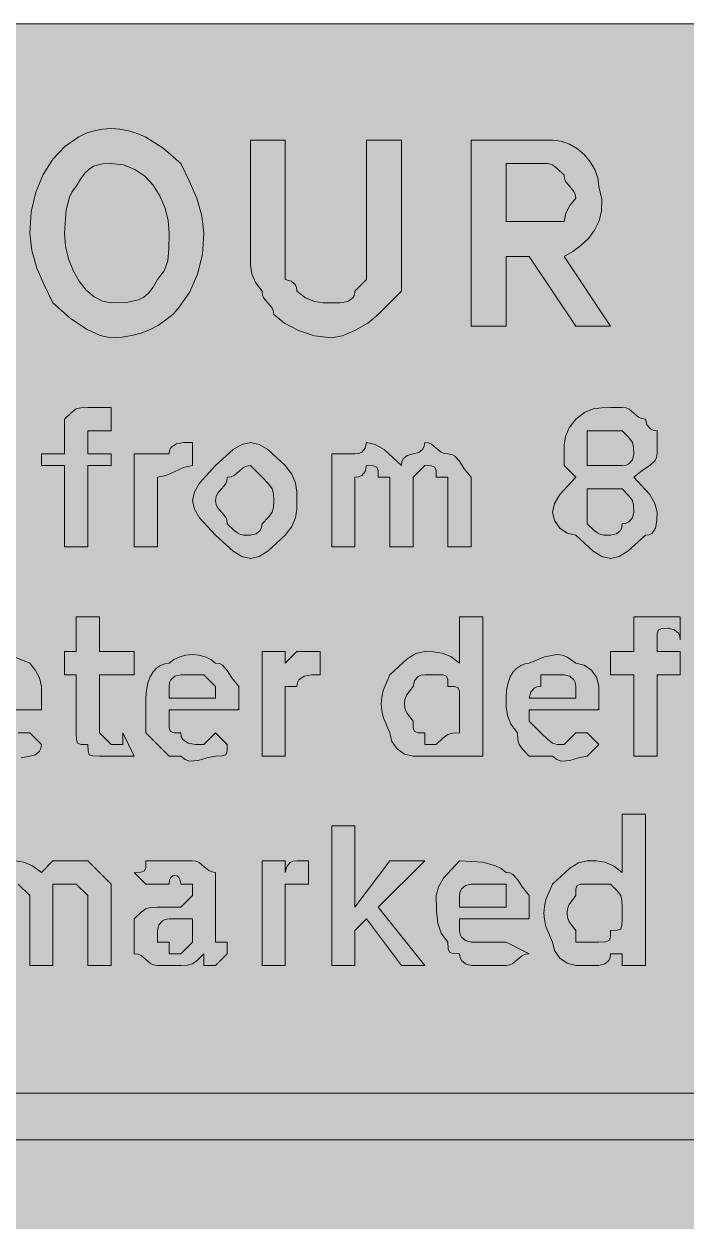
# Model space of a CAD drawing. Header units: metres. Extents: x 10 to 558, y 12 to 259.
# Drawn here: x 215.6 to 284, y 135.6 to 259.2 of the extents above; entities that cross this region are included whole.
import ezdxf

# ---------------------------------------------------------------- set-up
doc = ezdxf.new("R2010")
doc.units = ezdxf.units.M
for name, color, linetype, true_color in [('FILL_BLUE_0000FF', 7, 'Continuous', 0x0000ff), ('FILL_WHITE_FFFFFF', 7, 'Continuous', 0xffffff), ('STROKE_WHITE_FFFFFF', 7, 'Continuous', 0xffffff)]:
    doc.layers.add(name, color=color, linetype=linetype, true_color=true_color)

msp = doc.modelspace()

# ---------------------------------------------------------------- hatches: boundary and pattern name
at = {"layer": 'FILL_BLUE_0000FF', "true_color": 0x0000ff}
h = msp.add_hatch(color=7, dxfattribs=at)
h.dxf.hatch_style = 1
h.paths.add_polyline_path([(552.54, 259.18), (553.8, 259.05), (554.83, 258.69), (555.75, 258), (557.14, 256.39), (557.56, 255.68), (557.85, 255), (558.11, 253.61), (558.15, 252), (558.15, 19.2), (558.15, 15.6), (557.75, 15.55), (557.44, 15.39), (556.95, 14.85), (556.46, 14.08), (555.75, 13.2), (554.83, 12.51), (553.8, 12.15), (552.54, 12.02), (550.95, 12), (16.95, 12), (13.35, 12), (12.6, 12.6), (11.83, 13.01), (10.95, 13.2), (10.26, 14.81), (9.9, 16.2), (9.77, 17.59), (9.75, 19.2), (9.75, 252), (9.75, 255.6), (10.35, 256.35), (10.76, 257.12), (10.95, 258), (11.83, 258.19), (12.6, 258.6), (13.35, 259.2), (16.95, 259.2), (550.95, 259.2), (552.54, 259.18)])
at = {"layer": 'FILL_WHITE_FFFFFF', "true_color": 0xffffff}
h = msp.add_hatch(color=7, dxfattribs=at)
h.dxf.hatch_style = 1
h.paths.add_polyline_path([(226.35, 248.17), (227.25, 247.89), (228.15, 247.5), (229.95, 246.37), (231.75, 244.8), (232.63, 243), (233.4, 241.2), (233.94, 239.4), (234.15, 237.6), (233.98, 235.41), (233.49, 233.38), (232.69, 231.55), (231.6, 229.95), (230.95, 229.25), (230.22, 228.64), (229.44, 228.1), (228.58, 227.64), (227.66, 227.28), (226.69, 227.02), (225.65, 226.86), (224.55, 226.8), (223.44, 227.02), (222, 227.7), (220.33, 228.82), (218.55, 230.4), (217.67, 232.2), (216.9, 234), (216.36, 235.8), (216.15, 237.6), (216.31, 239.79), (216.79, 241.82), (217.54, 243.65), (218.55, 245.25), (219.78, 246.56), (221.21, 247.56), (221.99, 247.92), (222.81, 248.18), (223.66, 248.34), (224.55, 248.4), (225.45, 248.34), (226.35, 248.17)])
h.paths.add_polyline_path([(222.75, 244.5), (222.3, 244.21), (221.85, 243.79), (221.4, 243.19), (220.95, 242.4), (220.55, 241.9), (220.26, 241.31), (219.9, 240), (219.75, 237.6), (219.86, 236.26), (220.16, 234.96), (220.64, 233.74), (221.25, 232.65), (221.98, 231.73), (222.79, 231.02), (223.65, 230.56), (224.55, 230.4), (226.14, 230.44), (227.4, 230.7), (227.94, 230.99), (228.43, 231.41), (228.9, 232.01), (229.35, 232.8), (230.04, 233.72), (230.4, 234.75), (230.53, 236.01), (230.55, 237.6), (230.44, 238.94), (230.12, 240.24), (229.6, 241.46), (228.9, 242.55), (228.03, 243.47), (227.01, 244.18), (225.84, 244.64), (224.55, 244.8), (223.65, 244.76), (222.75, 244.5)], flags=16)
h = msp.add_hatch(color=7, dxfattribs=at)
h.dxf.hatch_style = 1
h.paths.add_polyline_path([(242.55, 235.2), (242.55, 234), (242.55, 232.8), (243.15, 232.65), (243.56, 232.29), (243.7, 232), (243.75, 231.6), (244.65, 230.91), (245.55, 230.55), (246.45, 230.42), (247.35, 230.4), (248.23, 230.42), (249, 230.55), (249.54, 230.91), (249.7, 231.2), (249.75, 231.6), (250.95, 232.8), (250.95, 234), (250.95, 235.2), (250.95, 247.2), (254.55, 247.2), (254.55, 235.2), (254.55, 231.6), (252.15, 229.2), (251.06, 228.32), (249.75, 227.55), (248.44, 227.01), (247.35, 226.8), (245.57, 227.01), (243.9, 227.55), (242.46, 228.32), (241.35, 229.2), (241.3, 229.6), (241.16, 229.91), (240.75, 230.4), (240.34, 230.89), (240.2, 231.2), (240.15, 231.6), (239.46, 232.5), (239.1, 233.4), (238.97, 234.3), (238.95, 235.2), (238.95, 247.2), (242.55, 247.2), (242.55, 235.2)])
h = msp.add_hatch(color=7, dxfattribs=at)
h.dxf.hatch_style = 1
h.paths.add_polyline_path([(270.15, 247.2), (271.05, 247.09), (271.91, 246.79), (272.72, 246.31), (273.45, 245.7), (274.06, 244.97), (274.54, 244.16), (274.84, 243.3), (274.95, 242.4), (275.24, 241.11), (275.23, 239.92), (274.97, 238.86), (274.5, 237.9), (273.86, 237.06), (273.09, 236.32), (272.24, 235.71), (271.35, 235.2), (276.15, 228), (272.55, 228), (267.75, 235.2), (265.35, 235.2), (265.35, 228), (261.75, 228), (261.75, 247.2), (270.15, 247.2)])
h.paths.add_polyline_path([(271.35, 238.8), (271.54, 239.68), (271.95, 240.45), (272.55, 241.2), (272.5, 241.6), (272.36, 241.91), (271.95, 242.4), (271.54, 242.89), (271.4, 243.2), (271.35, 243.6), (270.64, 244.29), (270.15, 244.65), (269.66, 244.78), (268.95, 244.8), (265.35, 244.8), (265.35, 238.8), (268.95, 238.8), (271.35, 238.8)], flags=16)
h = msp.add_hatch(color=7, dxfattribs=at)
h.dxf.hatch_style = 1
h.paths.add_polyline_path([(222.15, 205.2), (219.75, 205.2), (219.75, 213.6), (217.35, 213.6), (217.35, 214.8), (219.75, 214.8), (219.75, 217.2), (219.75, 218.4), (220.46, 219.09), (220.95, 219.45), (221.44, 219.58), (222.15, 219.6), (223.35, 219.6), (224.55, 219.6), (224.55, 217.2), (223.35, 217.2), (222.15, 217.2), (222.15, 216), (222.15, 214.8), (224.55, 214.8), (224.55, 213.6), (222.15, 213.6), (222.15, 205.2)])
h = msp.add_hatch(color=7, dxfattribs=at)
h.dxf.hatch_style = 1
h.paths.add_polyline_path([(280.95, 208.8), (280.93, 207.92), (280.8, 207.15), (280.44, 206.61), (280.15, 206.45), (279.75, 206.4), (277.95, 204.75), (277.05, 204.21), (276.15, 204), (275.25, 204.21), (274.35, 204.75), (272.55, 206.4), (271.67, 206.61), (270.9, 207.15), (270.36, 207.92), (270.15, 208.8), (270.36, 209.7), (270.9, 210.6), (272.55, 212.4), (271.35, 213.6), (271.35, 214.8), (271.37, 215.7), (271.5, 216.6), (271.86, 217.5), (272.55, 218.4), (273.45, 219.09), (274.35, 219.45), (275.25, 219.58), (276.15, 219.6), (277.35, 219.6), (277.75, 219.55), (278.06, 219.41), (278.55, 219), (279.04, 218.59), (279.35, 218.45), (279.75, 218.4), (279.9, 217.8), (280.26, 217.39), (280.55, 217.25), (280.95, 217.2), (280.95, 214.8), (280.9, 214.4), (280.74, 214.09), (280.2, 213.6), (279.43, 213.11), (278.55, 212.4), (280.2, 210.6), (280.74, 209.7), (280.95, 208.8)])
h.paths.add_polyline_path([(273.75, 207.6), (274.46, 206.91), (274.95, 206.55), (275.44, 206.42), (276.15, 206.4), (276.75, 206.55), (277.16, 206.91), (277.3, 207.2), (277.35, 207.6), (277.75, 207.65), (278.04, 207.79), (278.4, 208.2), (278.55, 208.8), (278.53, 209.51), (278.4, 210), (278.04, 210.49), (277.35, 211.2), (276.15, 211.2), (273.75, 211.2), (273.75, 208.8), (273.75, 207.6)], flags=16)
h.paths.add_polyline_path([(277.75, 213.65), (278.04, 213.79), (278.4, 214.2), (278.55, 214.8), (278.53, 215.51), (278.4, 216), (278.04, 216.49), (277.35, 217.2), (276.15, 217.2), (273.75, 217.2), (273.75, 214.8), (273.75, 213.6), (274.95, 213.6), (276.15, 213.6), (277.35, 213.6), (277.75, 213.65)], flags=16)
h = msp.add_hatch(color=7, dxfattribs=at)
h.dxf.hatch_style = 1
h.paths.add_polyline_path([(230.55, 214.8), (230.6, 215.2), (230.76, 215.49), (231.3, 215.85), (232.07, 215.98), (232.95, 216), (232.95, 213.6), (232.05, 213.41), (231.15, 213), (230.25, 212.59), (229.35, 212.4), (229.35, 211.2), (229.35, 205.2), (226.95, 205.2), (226.95, 214.8), (229.35, 214.8), (230.55, 214.8)])
h = msp.add_hatch(color=7, dxfattribs=at)
h.dxf.hatch_style = 1
h.paths.add_polyline_path([(233.7, 211.8), (235.35, 213.6), (237.15, 215.25), (238.05, 215.79), (238.95, 216), (239.85, 215.79), (240.75, 215.25), (242.55, 213.6), (243.24, 212.7), (243.6, 211.8), (243.73, 210.9), (243.75, 210), (243.73, 209.1), (243.6, 208.2), (243.24, 207.3), (242.55, 206.4), (240.75, 204.75), (239.85, 204.21), (238.95, 204), (238.05, 204.21), (237.15, 204.75), (235.35, 206.4), (233.7, 208.2), (233.16, 209.1), (232.95, 210), (233.16, 210.9), (233.7, 211.8)])
h.paths.add_polyline_path([(238.24, 213.41), (237.75, 213), (237.26, 212.59), (236.95, 212.45), (236.55, 212.4), (236.5, 212), (236.36, 211.69), (235.95, 211.2), (235.54, 210.71), (235.4, 210.4), (235.35, 210), (235.4, 209.6), (235.54, 209.29), (235.95, 208.8), (236.36, 208.31), (236.5, 208), (236.55, 207.6), (237.26, 206.91), (237.75, 206.55), (238.24, 206.42), (238.95, 206.4), (239.55, 206.55), (239.96, 206.91), (240.1, 207.2), (240.15, 207.6), (240.84, 208.31), (241.2, 208.8), (241.33, 209.29), (241.35, 210), (241.33, 210.71), (241.2, 211.2), (240.84, 211.69), (240.15, 212.4), (238.95, 213.6), (238.55, 213.55), (238.24, 213.41)], flags=16)
h = msp.add_hatch(color=7, dxfattribs=at)
h.dxf.hatch_style = 1
h.paths.add_polyline_path([(250.15, 214.85), (250.44, 214.99), (250.8, 215.4), (250.95, 216), (251.85, 215.79), (252.75, 215.25), (254.55, 213.6), (254.6, 214), (254.74, 214.29), (255.15, 214.65), (255.75, 214.8), (256.35, 214.95), (256.76, 215.31), (256.9, 215.6), (256.95, 216), (257.35, 215.95), (257.66, 215.81), (258.15, 215.4), (258.64, 214.99), (258.95, 214.85), (259.35, 214.8), (259.75, 214.75), (260.06, 214.59), (260.55, 214.05), (261.04, 213.28), (261.75, 212.4), (261.75, 205.2), (259.35, 205.2), (259.35, 211.2), (259.35, 212.4), (258.15, 212.4), (258.13, 213.09), (258, 213.45), (257.64, 213.58), (256.95, 213.6), (255.75, 212.4), (255.75, 211.2), (255.75, 205.2), (253.35, 205.2), (253.35, 211.2), (253.35, 212.4), (252.15, 212.4), (252.13, 213.09), (252, 213.45), (251.64, 213.58), (250.95, 213.6), (250.8, 213), (250.44, 212.59), (250.15, 212.45), (249.75, 212.4), (249.75, 211.2), (249.75, 205.2), (247.35, 205.2), (247.35, 214.8), (249.75, 214.8), (250.15, 214.85)])
h = msp.add_hatch(color=7, dxfattribs=at)
h.dxf.hatch_style = 1
h.paths.add_polyline_path([(224.55, 184.8), (225.75, 184.8), (225.75, 186), (226.95, 183.6), (223.35, 183.6), (222.66, 183.62), (222.3, 183.75), (222.17, 184.11), (222.15, 184.8), (221.46, 184.82), (221.1, 184.95), (220.97, 185.31), (220.95, 186), (220.95, 192), (219.75, 192), (219.75, 194.4), (220.95, 194.4), (220.95, 198), (223.35, 198), (223.35, 194.4), (226.95, 194.4), (226.95, 192), (223.35, 192), (223.35, 186), (224.55, 184.8)])
h = msp.add_hatch(color=7, dxfattribs=at)
h.dxf.hatch_style = 1
h.paths.add_polyline_path([(255.75, 183.6), (254.87, 183.81), (254.1, 184.35), (253.56, 185.12), (253.35, 186), (252.67, 187.61), (252.51, 188.32), (252.45, 189), (252.51, 189.68), (252.67, 190.39), (253.35, 192), (255.15, 193.65), (256.05, 194.19), (256.95, 194.4), (257.85, 194.38), (258.75, 194.25), (259.65, 193.89), (260.55, 193.2), (260.55, 198), (262.95, 198), (262.95, 183.6), (260.55, 183.6), (259.35, 183.6), (258.15, 183.6), (255.75, 183.6)])
h.paths.add_polyline_path([(259.35, 185.85), (259.84, 185.98), (260.55, 186), (260.55, 187.2), (260.55, 189.6), (260.53, 190.29), (260.4, 190.65), (260.04, 190.78), (259.35, 190.8), (259.33, 191.49), (259.2, 191.85), (258.84, 191.98), (258.15, 192), (256.95, 192), (256.55, 191.95), (256.26, 191.81), (255.9, 191.4), (255.75, 190.8), (255.07, 189.9), (254.91, 189.45), (254.85, 189), (254.91, 188.55), (255.07, 188.1), (255.75, 187.2), (255.77, 186.51), (255.9, 186.15), (256.26, 186.02), (256.95, 186), (256.95, 184.8), (258.15, 184.8), (258.86, 185.49), (259.35, 185.85)], flags=16)
h = msp.add_hatch(color=7, dxfattribs=at)
h.dxf.hatch_style = 1
h.paths.add_polyline_path([(280.95, 183.6), (278.55, 183.6), (278.55, 192), (276.15, 192), (276.15, 194.4), (278.55, 194.4), (278.55, 195.6), (278.55, 198), (280.95, 198), (282.15, 198), (283.35, 198), (283.35, 195.6), (283.3, 196), (283.16, 196.29), (282.75, 196.65), (282.15, 196.8), (281.46, 196.78), (281.1, 196.65), (280.97, 196.29), (280.95, 195.6), (280.95, 194.4), (283.35, 194.4), (283.35, 192), (280.95, 192), (280.95, 183.6)])
h = msp.add_hatch(color=7, dxfattribs=at)
h.dxf.hatch_style = 1
h.paths.add_polyline_path([(210.1, 184), (209.96, 184.31), (209.55, 184.8), (209.14, 185.29), (209, 185.6), (208.95, 186), (208.26, 186.9), (207.9, 187.8), (207.77, 188.7), (207.75, 189.6), (208.95, 192.3), (209.44, 192.97), (209.75, 193.14), (210.15, 193.2), (211.76, 193.87), (212.47, 194.04), (213.15, 194.1), (213.83, 194.04), (214.54, 193.87), (216.15, 193.2), (216.75, 192.45), (217.16, 191.68), (217.35, 190.8), (217.35, 188.4), (210.15, 188.4), (210.17, 187.71), (210.3, 187.35), (210.66, 187.22), (211.35, 187.2), (211.35, 186), (212.06, 185.31), (212.55, 184.95), (213.04, 184.82), (213.75, 184.8), (214.15, 184.85), (214.44, 184.99), (214.8, 185.4), (214.95, 186), (216.15, 186), (217.35, 184.8), (217.3, 184.4), (217.16, 184.11), (216.75, 183.75), (216.15, 183.6), (215.25, 183.43), (214.35, 183.15), (213.45, 183.09), (213, 183.26), (212.55, 183.6), (210.15, 183.6), (210.1, 184)])
h.paths.add_polyline_path([(214.95, 190.8), (214.93, 191.49), (214.8, 191.85), (214.44, 191.98), (213.75, 192), (211.35, 192), (211.35, 190.8), (210.95, 190.75), (210.66, 190.61), (210.3, 190.2), (210.15, 189.6), (214.95, 189.6), (214.95, 190.8)], flags=16)
h = msp.add_hatch(color=7, dxfattribs=at)
h.dxf.hatch_style = 1
h.paths.add_polyline_path([(228.15, 186), (228.15, 189.6), (228.2, 190.44), (228.36, 191.17), (228.59, 191.79), (228.9, 192.3), (229.26, 192.69), (229.67, 192.97), (230.1, 193.14), (230.55, 193.2), (231.05, 193.59), (231.64, 193.87), (232.28, 194.04), (232.95, 194.1), (233.62, 194.04), (234.26, 193.87), (234.85, 193.59), (235.35, 193.2), (235.75, 193.15), (236.06, 192.99), (236.55, 192.45), (237.04, 191.68), (237.75, 190.8), (237.75, 188.4), (230.55, 188.4), (230.55, 187.2), (230.57, 186.51), (230.7, 186.15), (231.06, 186.02), (231.75, 186), (231.8, 185.6), (231.96, 185.31), (232.5, 184.95), (233.27, 184.82), (234.15, 184.8), (235.35, 186), (236.55, 184.8), (236.53, 184.11), (236.4, 183.75), (236.04, 183.62), (235.35, 183.6), (234.45, 183.43), (233.55, 183.15), (232.65, 183.09), (232.2, 183.26), (231.75, 183.6), (230.55, 183.6), (228.15, 186)])
h.paths.add_polyline_path([(235.35, 190.8), (234.15, 192), (231.75, 192), (231.15, 191.85), (230.74, 191.49), (230.6, 191.2), (230.55, 190.8), (230.55, 189.6), (235.35, 189.6), (235.35, 190.8)], flags=16)
h = msp.add_hatch(color=7, dxfattribs=at)
h.dxf.hatch_style = 1
h.paths.add_polyline_path([(243.75, 194.4), (246.15, 194.4), (246.15, 192), (245.27, 191.98), (244.5, 191.85), (243.96, 191.49), (243.8, 191.2), (243.75, 190.8), (242.55, 190.8), (242.55, 189.6), (242.55, 183.6), (240.15, 183.6), (240.15, 194.4), (242.55, 194.4), (242.55, 193.2), (243.75, 194.4)])
h = msp.add_hatch(color=7, dxfattribs=at)
h.dxf.hatch_style = 1
h.paths.add_polyline_path([(267.06, 184.31), (266.7, 184.8), (266.57, 185.29), (266.55, 186), (265.86, 186.9), (265.5, 187.8), (265.37, 188.7), (265.35, 189.6), (265.4, 190.44), (265.56, 191.17), (265.79, 191.79), (266.1, 192.3), (266.46, 192.69), (266.87, 192.97), (267.3, 193.14), (267.75, 193.2), (269.34, 193.87), (270.6, 194.1), (271.14, 194.04), (271.63, 193.87), (272.55, 193.2), (273.43, 192.99), (274.2, 192.45), (274.74, 191.68), (274.95, 190.8), (274.95, 188.4), (267.75, 188.4), (267.75, 187.2), (268.95, 186), (269.66, 185.31), (270.15, 184.95), (270.64, 184.82), (271.35, 184.8), (272.55, 186), (273.75, 186), (274.95, 184.8), (273.75, 183.6), (272.85, 183.43), (271.95, 183.15), (271.05, 183.09), (270.6, 183.26), (270.15, 183.6), (267.75, 183.6), (267.06, 184.31)])
h.paths.add_polyline_path([(272.55, 190.8), (272.5, 191.2), (272.36, 191.49), (271.95, 191.85), (271.35, 192), (268.95, 192), (268.95, 190.8), (268.55, 190.75), (268.26, 190.61), (267.9, 190.2), (267.75, 189.6), (272.55, 189.6), (272.55, 190.8)], flags=16)
h = msp.add_hatch(color=7, dxfattribs=at)
h.dxf.hatch_style = 1
h.paths.add_polyline_path([(275.96, 162.51), (275.55, 162.15), (274.95, 162), (273.75, 162), (272.55, 162), (271.67, 162.21), (270.9, 162.75), (270.36, 163.52), (270.15, 164.4), (269.47, 166.01), (269.31, 166.72), (269.25, 167.4), (269.31, 168.08), (269.47, 168.79), (270.15, 170.4), (271.95, 172.05), (272.85, 172.59), (273.75, 172.8), (274.65, 172.78), (275.55, 172.65), (276.45, 172.29), (277.35, 171.6), (277.35, 177.6), (279.75, 177.6), (279.75, 162), (277.35, 162), (277.35, 163.2), (276.15, 163.2), (276.1, 162.8), (275.96, 162.51)])
h.paths.add_polyline_path([(276, 164.55), (276.13, 164.91), (276.15, 165.6), (276.84, 165.62), (277.2, 165.75), (277.33, 166.11), (277.35, 166.8), (277.35, 168), (277.33, 168.71), (277.2, 169.2), (276.84, 169.69), (276.15, 170.4), (274.95, 170.4), (273.75, 170.4), (273.06, 170.38), (272.7, 170.25), (272.57, 169.89), (272.55, 169.2), (271.87, 168.3), (271.71, 167.85), (271.65, 167.4), (271.71, 166.95), (271.87, 166.5), (272.55, 165.6), (272.55, 164.4), (273.75, 164.4), (274.95, 164.4), (275.64, 164.42), (276, 164.55)], flags=16)
h = msp.add_hatch(color=7, dxfattribs=at)
h.dxf.hatch_style = 1
h.paths.add_polyline_path([(253.35, 172.8), (256.95, 172.8), (252.15, 168), (256.95, 162), (254.55, 162), (250.95, 166.8), (249.75, 165.6), (249.75, 162), (247.35, 162), (247.35, 176.4), (249.75, 176.4), (249.75, 168), (253.35, 172.8)])
h = msp.add_hatch(color=7, dxfattribs=at)
h.dxf.hatch_style = 1
h.paths.add_polyline_path([(214.65, 172.78), (215.55, 172.65), (216.45, 172.29), (217.35, 171.6), (218.55, 172.8), (219.75, 172.8), (222.15, 172.8), (224.55, 170.4), (224.55, 169.2), (224.55, 162), (222.15, 162), (222.15, 169.2), (220.95, 170.4), (219.75, 170.4), (218.55, 170.4), (218.55, 169.2), (218.55, 162), (216.15, 162), (216.15, 169.2), (214.95, 170.4), (213.75, 170.4), (212.55, 170.4), (212.55, 169.2), (212.55, 162), (210.15, 162), (210.15, 172.8), (212.55, 172.8), (213.75, 172.8), (214.65, 172.78)])
h = msp.add_hatch(color=7, dxfattribs=at)
h.dxf.hatch_style = 1
h.paths.add_polyline_path([(228, 171.75), (228.13, 172.11), (228.15, 172.8), (229.35, 172.8), (230.55, 172.8), (232.95, 172.8), (233.35, 172.75), (233.66, 172.61), (234.15, 172.2), (234.64, 171.79), (234.95, 171.65), (235.35, 171.6), (235.35, 170.4), (235.35, 168), (235.35, 164.4), (236.55, 164.4), (236.55, 163.2), (235.35, 162), (234.15, 162), (234.15, 163.2), (233.44, 162.51), (232.95, 162.15), (232.46, 162.02), (231.75, 162), (230.55, 162), (229.35, 162), (228.95, 162.05), (228.64, 162.19), (228.15, 162.6), (227.66, 163.01), (227.35, 163.15), (226.95, 163.2), (226.95, 165.6), (226.95, 166.8), (227.66, 167.49), (228.15, 167.85), (228.64, 167.98), (229.35, 168), (230.55, 168), (231.75, 168), (232.95, 169.2), (232.95, 170.4), (231.75, 170.4), (231.7, 170.79), (231.56, 171.07), (231.37, 171.24), (231.15, 171.3), (230.93, 171.24), (230.74, 171.07), (230.6, 170.79), (230.55, 170.4), (229.35, 170.4), (228.15, 170.4), (226.95, 171.6), (227.64, 171.62), (228, 171.75)])
h.paths.add_polyline_path([(232.95, 164.4), (232.95, 165.6), (232.95, 166.8), (231.75, 166.8), (230.55, 166.8), (230.15, 166.75), (229.86, 166.61), (229.5, 166.2), (229.35, 165.6), (229.35, 164.4), (230.55, 164.4), (230.55, 163.2), (231.75, 163.2), (232.95, 164.4)], flags=16)
h = msp.add_hatch(color=7, dxfattribs=at)
h.dxf.hatch_style = 1
h.paths.add_polyline_path([(242.7, 172.2), (243.06, 172.61), (243.35, 172.75), (243.75, 172.8), (244.95, 172.8), (244.95, 170.4), (242.55, 170.4), (242.55, 169.2), (242.55, 168), (242.55, 162), (240.15, 162), (240.15, 172.8), (242.55, 172.8), (242.55, 171.6), (242.7, 172.2)])
h = msp.add_hatch(color=7, dxfattribs=at)
h.dxf.hatch_style = 1
h.paths.add_polyline_path([(260.74, 162.51), (260.6, 162.8), (260.55, 163.2), (259.86, 163.22), (259.5, 163.35), (259.37, 163.71), (259.35, 164.4), (258.66, 165.32), (258.3, 166.35), (258.17, 167.61), (258.15, 169.2), (258.36, 170.1), (258.9, 171), (260.55, 172.8), (262.95, 172.65), (264.26, 172.29), (264.85, 172), (265.35, 171.6), (265.75, 171.55), (266.06, 171.39), (266.55, 170.85), (267.04, 170.08), (267.75, 169.2), (267.75, 166.8), (260.55, 166.8), (260.55, 165.6), (260.6, 165.2), (260.74, 164.91), (261.15, 164.55), (261.75, 164.4), (264.15, 164.4), (265.35, 164.4), (267.75, 163.2), (267.35, 163.15), (267.04, 163.01), (266.55, 162.6), (266.06, 162.19), (265.75, 162.05), (265.35, 162), (261.75, 162), (261.15, 162.15), (260.74, 162.51)])
h.paths.add_polyline_path([(265.35, 170.4), (264.15, 170.4), (261.75, 170.4), (261.15, 170.25), (260.74, 169.89), (260.6, 169.6), (260.55, 169.2), (260.55, 168), (265.35, 168), (265.35, 170.4)], flags=16)
h = msp.add_hatch(color=7, dxfattribs=at)
h.dxf.hatch_style = 1
h.paths.add_polyline_path([(505.35, 144), (72.15, 144), (76.95, 139.2), (69.75, 139.2), (62.55, 146.4), (69.75, 153.6), (76.95, 153.6), (72.15, 148.8), (505.35, 148.8), (505.35, 144)])

# ---------------------------------------------------------------- linework, layer by layer
at = {"layer": 'FILL_BLUE_0000FF', "lineweight": 0, "true_color": 0x0000ff}
msp.add_lwpolyline([(550.95, 12), (16.95, 12), (13.35, 12), (12.6, 12.6), (11.83, 13.01), (10.95, 13.2), (10.26, 14.81), (9.9, 16.2), (9.77, 17.59), (9.75, 19.2), (9.75, 252), (9.75, 255.6), (10.35, 256.35), (10.76, 257.12), (10.95, 258), (11.83, 258.19), (12.6, 258.6), (13.35, 259.2), (16.95, 259.2), (550.95, 259.2)], dxfattribs=at)
at = {"layer": 'FILL_WHITE_FFFFFF', "lineweight": 0, "true_color": 0xffffff}
for points in [[(226.35, 248.17), (227.25, 247.89), (228.15, 247.5), (229.95, 246.37), (231.75, 244.8), (232.63, 243), (233.4, 241.2), (233.94, 239.4), (234.15, 237.6), (233.98, 235.41), (233.49, 233.38), (232.69, 231.55), (231.6, 229.95), (230.95, 229.25), (230.22, 228.64), (229.44, 228.1), (228.58, 227.64), (227.66, 227.28), (226.69, 227.02), (225.65, 226.86), (224.55, 226.8), (223.44, 227.02), (222, 227.7), (220.33, 228.82), (218.55, 230.4), (217.67, 232.2), (216.9, 234), (216.36, 235.8), (216.15, 237.6), (216.31, 239.79), (216.79, 241.82), (217.54, 243.65), (218.55, 245.25), (219.78, 246.56), (221.21, 247.56), (221.99, 247.92), (222.81, 248.18), (223.66, 248.34), (224.55, 248.4), (225.45, 248.34)], [(242.55, 235.2), (242.55, 234), (242.55, 232.8), (243.15, 232.65), (243.56, 232.29), (243.7, 232), (243.75, 231.6), (244.65, 230.91), (245.55, 230.55), (246.45, 230.42), (247.35, 230.4), (248.23, 230.42), (249, 230.55), (249.54, 230.91), (249.7, 231.2), (249.75, 231.6), (250.95, 232.8), (250.95, 234), (250.95, 235.2), (250.95, 247.2), (254.55, 247.2), (254.55, 235.2), (254.55, 231.6), (252.15, 229.2), (251.06, 228.32), (249.75, 227.55), (248.44, 227.01), (247.35, 226.8), (245.57, 227.01), (243.9, 227.55), (242.46, 228.32), (241.35, 229.2), (241.3, 229.6), (241.16, 229.91), (240.75, 230.4), (240.34, 230.89), (240.2, 231.2), (240.15, 231.6), (239.46, 232.5), (239.1, 233.4), (238.97, 234.3), (238.95, 235.2), (238.95, 247.2), (242.55, 247.2)], [(270.15, 247.2), (271.05, 247.09), (271.91, 246.79), (272.72, 246.31), (273.45, 245.7), (274.06, 244.97), (274.54, 244.16), (274.84, 243.3), (274.95, 242.4), (275.24, 241.11), (275.23, 239.92), (274.97, 238.86), (274.5, 237.9), (273.86, 237.06), (273.09, 236.32), (272.24, 235.71), (271.35, 235.2), (276.15, 228), (272.55, 228), (267.75, 235.2), (265.35, 235.2), (265.35, 228), (261.75, 228), (261.75, 247.2)], [(222.75, 244.5), (222.3, 244.21), (221.85, 243.79), (221.4, 243.19), (220.95, 242.4), (220.55, 241.9), (220.26, 241.31), (219.9, 240), (219.75, 237.6), (219.86, 236.26), (220.16, 234.96), (220.64, 233.74), (221.25, 232.65), (221.98, 231.73), (222.79, 231.02), (223.65, 230.56), (224.55, 230.4), (226.14, 230.44), (227.4, 230.7), (227.94, 230.99), (228.43, 231.41), (228.9, 232.01), (229.35, 232.8), (230.04, 233.72), (230.4, 234.75), (230.53, 236.01), (230.55, 237.6), (230.44, 238.94), (230.12, 240.24), (229.6, 241.46), (228.9, 242.55), (228.03, 243.47), (227.01, 244.18), (225.84, 244.64), (224.55, 244.8), (223.65, 244.76)], [(271.35, 238.8), (271.54, 239.68), (271.95, 240.45), (272.55, 241.2), (272.5, 241.6), (272.36, 241.91), (271.95, 242.4), (271.54, 242.89), (271.4, 243.2), (271.35, 243.6), (270.64, 244.29), (270.15, 244.65), (269.66, 244.78), (268.95, 244.8), (265.35, 244.8), (265.35, 238.8), (268.95, 238.8)], [(222.15, 205.2), (219.75, 205.2), (219.75, 213.6), (217.35, 213.6), (217.35, 214.8), (219.75, 214.8), (219.75, 217.2), (219.75, 218.4), (220.46, 219.09), (220.95, 219.45), (221.44, 219.58), (222.15, 219.6), (223.35, 219.6), (224.55, 219.6), (224.55, 217.2), (223.35, 217.2), (222.15, 217.2), (222.15, 216), (222.15, 214.8), (224.55, 214.8), (224.55, 213.6), (222.15, 213.6)], [(280.95, 208.8), (280.93, 207.92), (280.8, 207.15), (280.44, 206.61), (280.15, 206.45), (279.75, 206.4), (277.95, 204.75), (277.05, 204.21), (276.15, 204), (275.25, 204.21), (274.35, 204.75), (272.55, 206.4), (271.67, 206.61), (270.9, 207.15), (270.36, 207.92), (270.15, 208.8), (270.36, 209.7), (270.9, 210.6), (272.55, 212.4), (271.35, 213.6), (271.35, 214.8), (271.37, 215.7), (271.5, 216.6), (271.86, 217.5), (272.55, 218.4), (273.45, 219.09), (274.35, 219.45), (275.25, 219.58), (276.15, 219.6), (277.35, 219.6), (277.75, 219.55), (278.06, 219.41), (278.55, 219), (279.04, 218.59), (279.35, 218.45), (279.75, 218.4), (279.9, 217.8), (280.26, 217.39), (280.55, 217.25), (280.95, 217.2), (280.95, 214.8), (280.9, 214.4), (280.74, 214.09), (280.2, 213.6), (279.43, 213.11), (278.55, 212.4), (280.2, 210.6), (280.74, 209.7)], [(277.75, 213.65), (278.04, 213.79), (278.4, 214.2), (278.55, 214.8), (278.53, 215.51), (278.4, 216), (278.04, 216.49), (277.35, 217.2), (276.15, 217.2), (273.75, 217.2), (273.75, 214.8), (273.75, 213.6), (274.95, 213.6), (276.15, 213.6), (277.35, 213.6)], [(230.55, 214.8), (230.6, 215.2), (230.76, 215.49), (231.3, 215.85), (232.07, 215.98), (232.95, 216), (232.95, 213.6), (232.05, 213.41), (231.15, 213), (230.25, 212.59), (229.35, 212.4), (229.35, 211.2), (229.35, 205.2), (226.95, 205.2), (226.95, 214.8), (229.35, 214.8)], [(233.7, 211.8), (235.35, 213.6), (237.15, 215.25), (238.05, 215.79), (238.95, 216), (239.85, 215.79), (240.75, 215.25), (242.55, 213.6), (243.24, 212.7), (243.6, 211.8), (243.73, 210.9), (243.75, 210), (243.73, 209.1), (243.6, 208.2), (243.24, 207.3), (242.55, 206.4), (240.75, 204.75), (239.85, 204.21), (238.95, 204), (238.05, 204.21), (237.15, 204.75), (235.35, 206.4), (233.7, 208.2), (233.16, 209.1), (232.95, 210), (233.16, 210.9)], [(250.15, 214.85), (250.44, 214.99), (250.8, 215.4), (250.95, 216), (251.85, 215.79), (252.75, 215.25), (254.55, 213.6), (254.6, 214), (254.74, 214.29), (255.15, 214.65), (255.75, 214.8), (256.35, 214.95), (256.76, 215.31), (256.9, 215.6), (256.95, 216), (257.35, 215.95), (257.66, 215.81), (258.15, 215.4), (258.64, 214.99), (258.95, 214.85), (259.35, 214.8), (259.75, 214.75), (260.06, 214.59), (260.55, 214.05), (261.04, 213.28), (261.75, 212.4), (261.75, 205.2), (259.35, 205.2), (259.35, 211.2), (259.35, 212.4), (258.15, 212.4), (258.13, 213.09), (258, 213.45), (257.64, 213.58), (256.95, 213.6), (255.75, 212.4), (255.75, 211.2), (255.75, 205.2), (253.35, 205.2), (253.35, 211.2), (253.35, 212.4), (252.15, 212.4), (252.13, 213.09), (252, 213.45), (251.64, 213.58), (250.95, 213.6), (250.8, 213), (250.44, 212.59), (250.15, 212.45), (249.75, 212.4), (249.75, 211.2), (249.75, 205.2), (247.35, 205.2), (247.35, 214.8), (249.75, 214.8)], [(238.24, 213.41), (237.75, 213), (237.26, 212.59), (236.95, 212.45), (236.55, 212.4), (236.5, 212), (236.36, 211.69), (235.95, 211.2), (235.54, 210.71), (235.4, 210.4), (235.35, 210), (235.4, 209.6), (235.54, 209.29), (235.95, 208.8), (236.36, 208.31), (236.5, 208), (236.55, 207.6), (237.26, 206.91), (237.75, 206.55), (238.24, 206.42), (238.95, 206.4), (239.55, 206.55), (239.96, 206.91), (240.1, 207.2), (240.15, 207.6), (240.84, 208.31), (241.2, 208.8), (241.33, 209.29), (241.35, 210), (241.33, 210.71), (241.2, 211.2), (240.84, 211.69), (240.15, 212.4), (238.95, 213.6), (238.55, 213.55)], [(273.75, 207.6), (274.46, 206.91), (274.95, 206.55), (275.44, 206.42), (276.15, 206.4), (276.75, 206.55), (277.16, 206.91), (277.3, 207.2), (277.35, 207.6), (277.75, 207.65), (278.04, 207.79), (278.4, 208.2), (278.55, 208.8), (278.53, 209.51), (278.4, 210), (278.04, 210.49), (277.35, 211.2), (276.15, 211.2), (273.75, 211.2), (273.75, 208.8)], [(224.55, 184.8), (225.75, 184.8), (225.75, 186), (226.95, 183.6), (223.35, 183.6), (222.66, 183.62), (222.3, 183.75), (222.17, 184.11), (222.15, 184.8), (221.46, 184.82), (221.1, 184.95), (220.97, 185.31), (220.95, 186), (220.95, 192), (219.75, 192), (219.75, 194.4), (220.95, 194.4), (220.95, 198), (223.35, 198), (223.35, 194.4), (226.95, 194.4), (226.95, 192), (223.35, 192), (223.35, 186)], [(255.75, 183.6), (254.87, 183.81), (254.1, 184.35), (253.56, 185.12), (253.35, 186), (252.67, 187.61), (252.51, 188.32), (252.45, 189), (252.51, 189.68), (252.67, 190.39), (253.35, 192), (255.15, 193.65), (256.05, 194.19), (256.95, 194.4), (257.85, 194.38), (258.75, 194.25), (259.65, 193.89), (260.55, 193.2), (260.55, 198), (262.95, 198), (262.95, 183.6), (260.55, 183.6), (259.35, 183.6), (258.15, 183.6)], [(280.95, 183.6), (278.55, 183.6), (278.55, 192), (276.15, 192), (276.15, 194.4), (278.55, 194.4), (278.55, 195.6), (278.55, 198), (280.95, 198), (282.15, 198), (283.35, 198), (283.35, 195.6), (283.3, 196), (283.16, 196.29), (282.75, 196.65), (282.15, 196.8), (281.46, 196.78), (281.1, 196.65), (280.97, 196.29), (280.95, 195.6), (280.95, 194.4), (283.35, 194.4), (283.35, 192), (280.95, 192)], [(228.15, 186), (228.15, 189.6), (228.2, 190.44), (228.36, 191.17), (228.59, 191.79), (228.9, 192.3), (229.26, 192.69), (229.67, 192.97), (230.1, 193.14), (230.55, 193.2), (231.05, 193.59), (231.64, 193.87), (232.28, 194.04), (232.95, 194.1), (233.62, 194.04), (234.26, 193.87), (234.85, 193.59), (235.35, 193.2), (235.75, 193.15), (236.06, 192.99), (236.55, 192.45), (237.04, 191.68), (237.75, 190.8), (237.75, 188.4), (230.55, 188.4), (230.55, 187.2), (230.57, 186.51), (230.7, 186.15), (231.06, 186.02), (231.75, 186), (231.8, 185.6), (231.96, 185.31), (232.5, 184.95), (233.27, 184.82), (234.15, 184.8), (235.35, 186), (236.55, 184.8), (236.53, 184.11), (236.4, 183.75), (236.04, 183.62), (235.35, 183.6), (234.45, 183.43), (233.55, 183.15), (232.65, 183.09), (232.2, 183.26), (231.75, 183.6), (230.55, 183.6)], [(243.75, 194.4), (246.15, 194.4), (246.15, 192), (245.27, 191.98), (244.5, 191.85), (243.96, 191.49), (243.8, 191.2), (243.75, 190.8), (242.55, 190.8), (242.55, 189.6), (242.55, 183.6), (240.15, 183.6), (240.15, 194.4), (242.55, 194.4), (242.55, 193.2)], [(267.06, 184.31), (266.7, 184.8), (266.57, 185.29), (266.55, 186), (265.86, 186.9), (265.5, 187.8), (265.37, 188.7), (265.35, 189.6), (265.4, 190.44), (265.56, 191.17), (265.79, 191.79), (266.1, 192.3), (266.46, 192.69), (266.87, 192.97), (267.3, 193.14), (267.75, 193.2), (269.34, 193.87), (270.6, 194.1), (271.14, 194.04), (271.63, 193.87), (272.55, 193.2), (273.43, 192.99), (274.2, 192.45), (274.74, 191.68), (274.95, 190.8), (274.95, 188.4), (267.75, 188.4), (267.75, 187.2), (268.95, 186), (269.66, 185.31), (270.15, 184.95), (270.64, 184.82), (271.35, 184.8), (272.55, 186), (273.75, 186), (274.95, 184.8), (273.75, 183.6), (272.85, 183.43), (271.95, 183.15), (271.05, 183.09), (270.6, 183.26), (270.15, 183.6), (267.75, 183.6)], [(235.35, 190.8), (234.15, 192), (231.75, 192), (231.15, 191.85), (230.74, 191.49), (230.6, 191.2), (230.55, 190.8), (230.55, 189.6), (235.35, 189.6)], [(259.35, 185.85), (259.84, 185.98), (260.55, 186), (260.55, 187.2), (260.55, 189.6), (260.53, 190.29), (260.4, 190.65), (260.04, 190.78), (259.35, 190.8), (259.33, 191.49), (259.2, 191.85), (258.84, 191.98), (258.15, 192), (256.95, 192), (256.55, 191.95), (256.26, 191.81), (255.9, 191.4), (255.75, 190.8), (255.07, 189.9), (254.91, 189.45), (254.85, 189), (254.91, 188.55), (255.07, 188.1), (255.75, 187.2), (255.77, 186.51), (255.9, 186.15), (256.26, 186.02), (256.95, 186), (256.95, 184.8), (258.15, 184.8), (258.86, 185.49)], [(272.55, 190.8), (272.5, 191.2), (272.36, 191.49), (271.95, 191.85), (271.35, 192), (268.95, 192), (268.95, 190.8), (268.55, 190.75), (268.26, 190.61), (267.9, 190.2), (267.75, 189.6), (272.55, 189.6)], [(275.96, 162.51), (275.55, 162.15), (274.95, 162), (273.75, 162), (272.55, 162), (271.67, 162.21), (270.9, 162.75), (270.36, 163.52), (270.15, 164.4), (269.47, 166.01), (269.31, 166.72), (269.25, 167.4), (269.31, 168.08), (269.47, 168.79), (270.15, 170.4), (271.95, 172.05), (272.85, 172.59), (273.75, 172.8), (274.65, 172.78), (275.55, 172.65), (276.45, 172.29), (277.35, 171.6), (277.35, 177.6), (279.75, 177.6), (279.75, 162), (277.35, 162), (277.35, 163.2), (276.15, 163.2), (276.1, 162.8)], [(253.35, 172.8), (256.95, 172.8), (252.15, 168), (256.95, 162), (254.55, 162), (250.95, 166.8), (249.75, 165.6), (249.75, 162), (247.35, 162), (247.35, 176.4), (249.75, 176.4), (249.75, 168)], [(228, 171.75), (228.13, 172.11), (228.15, 172.8), (229.35, 172.8), (230.55, 172.8), (232.95, 172.8), (233.35, 172.75), (233.66, 172.61), (234.15, 172.2), (234.64, 171.79), (234.95, 171.65), (235.35, 171.6), (235.35, 170.4), (235.35, 168), (235.35, 164.4), (236.55, 164.4), (236.55, 163.2), (235.35, 162), (234.15, 162), (234.15, 163.2), (233.44, 162.51), (232.95, 162.15), (232.46, 162.02), (231.75, 162), (230.55, 162), (229.35, 162), (228.95, 162.05), (228.64, 162.19), (228.15, 162.6), (227.66, 163.01), (227.35, 163.15), (226.95, 163.2), (226.95, 165.6), (226.95, 166.8), (227.66, 167.49), (228.15, 167.85), (228.64, 167.98), (229.35, 168), (230.55, 168), (231.75, 168), (232.95, 169.2), (232.95, 170.4), (231.75, 170.4), (231.7, 170.79), (231.56, 171.07), (231.37, 171.24), (231.15, 171.3), (230.93, 171.24), (230.74, 171.07), (230.6, 170.79), (230.55, 170.4), (229.35, 170.4), (228.15, 170.4), (226.95, 171.6), (227.64, 171.62)], [(242.7, 172.2), (243.06, 172.61), (243.35, 172.75), (243.75, 172.8), (244.95, 172.8), (244.95, 170.4), (242.55, 170.4), (242.55, 169.2), (242.55, 168), (242.55, 162), (240.15, 162), (240.15, 172.8), (242.55, 172.8), (242.55, 171.6)], [(260.74, 162.51), (260.6, 162.8), (260.55, 163.2), (259.86, 163.22), (259.5, 163.35), (259.37, 163.71), (259.35, 164.4), (258.66, 165.32), (258.3, 166.35), (258.17, 167.61), (258.15, 169.2), (258.36, 170.1), (258.9, 171), (260.55, 172.8), (262.95, 172.65), (264.26, 172.29), (264.85, 172), (265.35, 171.6), (265.75, 171.55), (266.06, 171.39), (266.55, 170.85), (267.04, 170.08), (267.75, 169.2), (267.75, 166.8), (260.55, 166.8), (260.55, 165.6), (260.6, 165.2), (260.74, 164.91), (261.15, 164.55), (261.75, 164.4), (264.15, 164.4), (265.35, 164.4), (267.75, 163.2), (267.35, 163.15), (267.04, 163.01), (266.55, 162.6), (266.06, 162.19), (265.75, 162.05), (265.35, 162), (261.75, 162), (261.15, 162.15)], [(265.35, 170.4), (264.15, 170.4), (261.75, 170.4), (261.15, 170.25), (260.74, 169.89), (260.6, 169.6), (260.55, 169.2), (260.55, 168), (265.35, 168)], [(276, 164.55), (276.13, 164.91), (276.15, 165.6), (276.84, 165.62), (277.2, 165.75), (277.33, 166.11), (277.35, 166.8), (277.35, 168), (277.33, 168.71), (277.2, 169.2), (276.84, 169.69), (276.15, 170.4), (274.95, 170.4), (273.75, 170.4), (273.06, 170.38), (272.7, 170.25), (272.57, 169.89), (272.55, 169.2), (271.87, 168.3), (271.71, 167.85), (271.65, 167.4), (271.71, 166.95), (271.87, 166.5), (272.55, 165.6), (272.55, 164.4), (273.75, 164.4), (274.95, 164.4), (275.64, 164.42)], [(232.95, 164.4), (232.95, 165.6), (232.95, 166.8), (231.75, 166.8), (230.55, 166.8), (230.15, 166.75), (229.86, 166.61), (229.5, 166.2), (229.35, 165.6), (229.35, 164.4), (230.55, 164.4), (230.55, 163.2), (231.75, 163.2)], [(505.35, 144), (72.15, 144), (76.95, 139.2), (69.75, 139.2), (62.55, 146.4), (69.75, 153.6), (76.95, 153.6), (72.15, 148.8), (505.35, 148.8)]]:
    msp.add_lwpolyline(points, close=True, dxfattribs=at)
for points in [[(214.54, 193.87), (216.15, 193.2), (216.75, 192.45), (217.16, 191.68), (217.35, 190.8), (217.35, 188.4), (210.15, 188.4)], [(214.95, 186), (216.15, 186), (217.35, 184.8), (217.3, 184.4), (217.16, 184.11), (216.75, 183.75), (216.15, 183.6), (215.25, 183.43)], [(214.65, 172.78), (215.55, 172.65), (216.45, 172.29), (217.35, 171.6), (218.55, 172.8), (219.75, 172.8), (222.15, 172.8), (224.55, 170.4), (224.55, 169.2), (224.55, 162), (222.15, 162), (222.15, 169.2), (220.95, 170.4), (219.75, 170.4), (218.55, 170.4), (218.55, 169.2), (218.55, 162), (216.15, 162), (216.15, 169.2), (214.95, 170.4)]]:
    msp.add_lwpolyline(points, dxfattribs=at)
at = {"layer": 'STROKE_WHITE_FFFFFF', "lineweight": 0, "true_color": 0xffffff}
for points in [[(261.75, 228), (261.75, 247.2)], [(231.95, 171.44), (231.95, 171.44)], [(231.95, 171.44), (231.95, 171.44)], [(231.95, 171.44), (231.95, 171.44)]]:
    msp.add_lwpolyline(points, dxfattribs=at)

doc.saveas('drawing.dxf')
